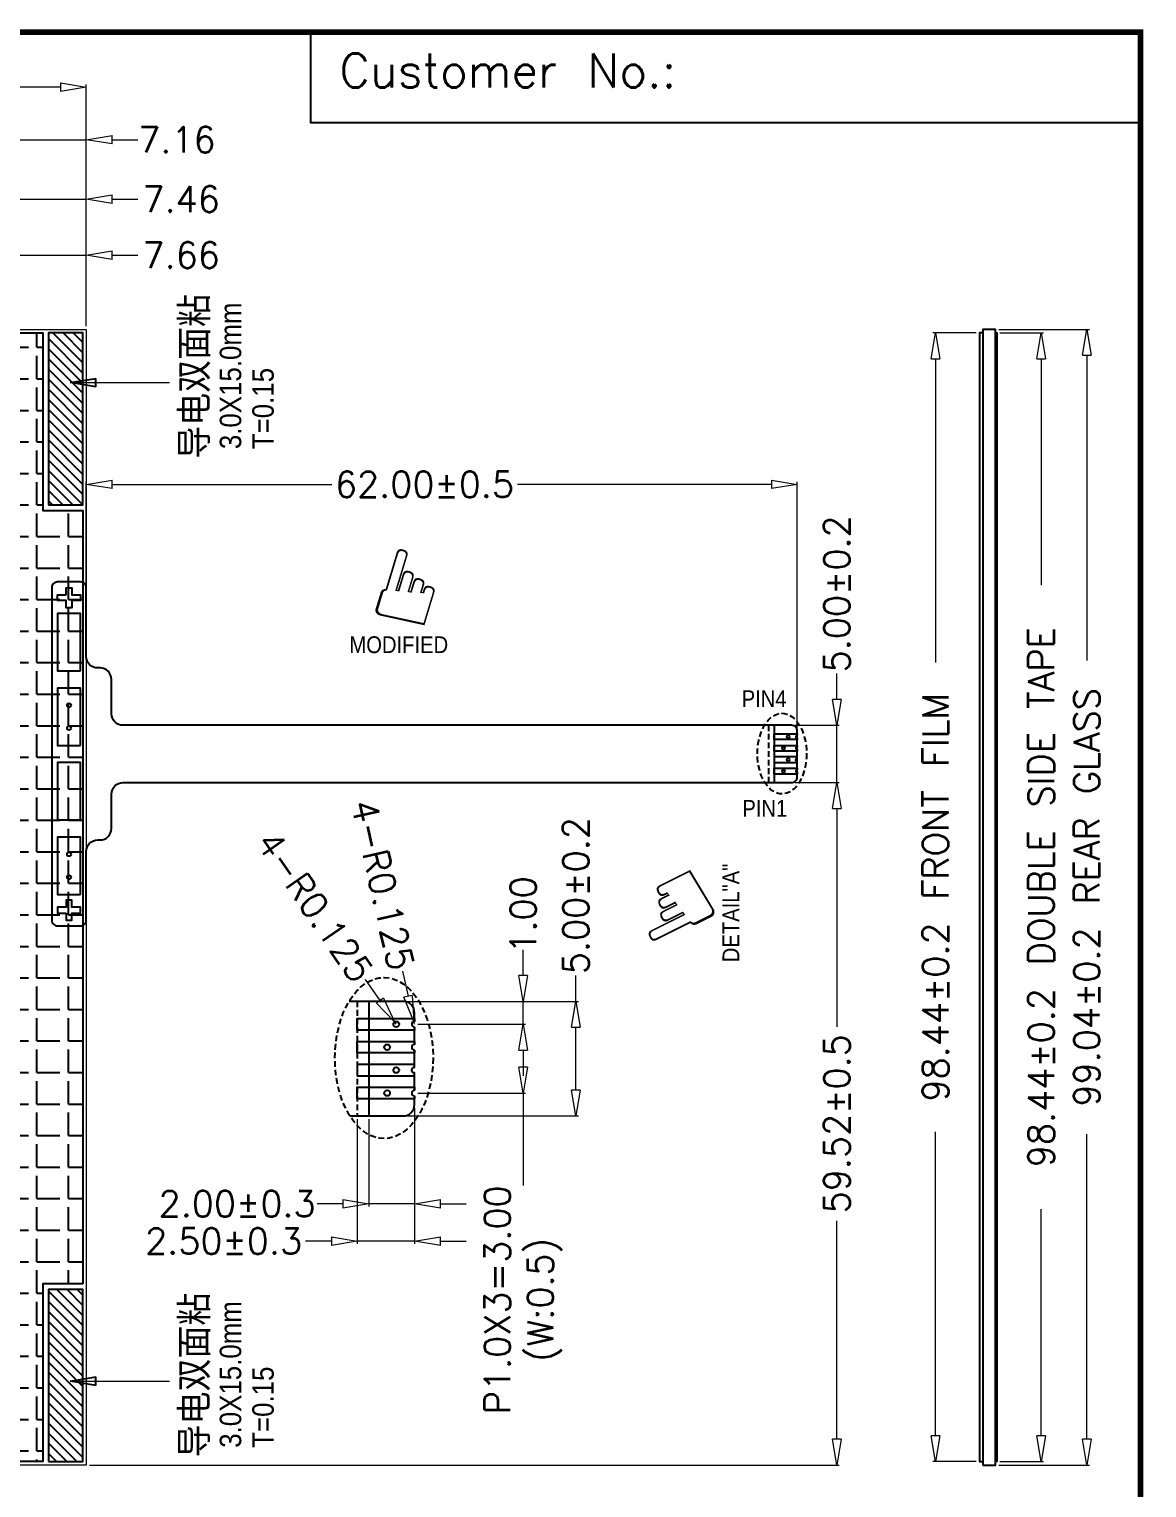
# Model space of a CAD drawing. Header units: inches. Extents: x -279 to 1, y 0 to 322.
# Drawn here: x -96.9 to 0.5, y 71 to 198.2 of the extents above; entities that cross this region are included whole.
import ezdxf
from ezdxf.enums import TextEntityAlignment as Align

# ---------------------------------------------------------------- set-up
doc = ezdxf.new("R2010")
doc.units = ezdxf.units.IN
doc.header["$MEASUREMENT"] = 0
doc.linetypes.add('DASHED', pattern=[0.75, 0.5, -0.25])
for name, color, linetype in [('bot', 51, 'Continuous'), ('dim', 141, 'Continuous'), ('TAPE', 211, 'Continuous'), ('TAPE1', 141, 'Continuous'), ('TOP', 10, 'Continuous')]:
    doc.layers.add(name, color=color, linetype=linetype)
doc.styles.add('Iory', font='STXINWEI.TTF', dxfattribs={"width": 0.9})
doc.styles.add('RS', font='romans.shx', dxfattribs={"width": 0.95})
doc.styles.get("Standard").update_dxf_attribs({"font": 'txt', "bigfont": 'gbcbig.shx'})
doc.dimstyles.new('IORY', dxfattribs={"dimscale": 4.5, "dimtxt": 0.2, "dimasz": 0.18, "dimexe": 0.05, "dimexo": 0.0625, "dimgap": 0.09, "dimtad": 0, "dimzin": 0, "dimdsep": 46, "dimtxsty": 'Standard', "dimblk": 'CLOSEDBLANK', "dimcen": 0, "dimclrd": 1, "dimclre": 1, "dimclrt": 141, "dimadec": 0, "dimazin": 2, "dimtfac": 1, "dimtmove": 0, "dimatfit": 3, "dimldrblk": 'CLOSEDBLANK', "dimfxl": 0, "dimtolj": 1, "dimtzin": 0, "dimlwd": 5, "dimlwe": 5, "dimarcsym": 0})
doc.dimstyles.new('IORY1', dxfattribs={"dimscale": 4.5, "dimtxt": 0.5, "dimasz": 0.5, "dimexe": 0.05, "dimexo": 0.0625, "dimgap": 0.09, "dimtad": 0, "dimzin": 0, "dimdsep": 46, "dimtxsty": 'Standard', "dimblk": 'CLOSEDBLANK', "dimcen": 0, "dimclrd": 1, "dimclre": 1, "dimclrt": 141, "dimadec": 0, "dimazin": 2, "dimtfac": 1, "dimtmove": 0, "dimatfit": 3, "dimldrblk": 'CLOSEDBLANK', "dimfxl": 0, "dimtolj": 1, "dimtzin": 0, "dimlwd": 5, "dimlwe": 5, "dimarcsym": 0})

# ---------------------------------------------------------------- blocks, each defined once
blk = doc.blocks.new('CAD_TITLE')
at = {"color": 7, "linetype": 'Continuous', "const_width": 0.5}
blk.add_lwpolyline([(-282, 0), (0, 0), (0, 200), (-282, 200)], close=True, dxfattribs=at)
blk.add_lwpolyline([(-73.1, 200), (0, 200), (0, 192), (-73.1, 192)], close=True)
at = {"color": 7, "linetype": 'Continuous'}
blk.add_text('Customer No.:', height=3, dxfattribs=at).set_placement((-70.58, 195.11))
at = {"style": 'Iory'}
for tag, p, height in [('CUSTOMER_NO.:', (-33.26, 194.74), 3), ('分页号', (-10.17, 1.83), 1.62)]:
    blk.add_attdef(tag, p, '', height=height, dxfattribs=at)
at = {"color": 1, "style": 'Iory', "width": 0.9}
for tag, p in [('名称', (-79.1, 27.08)), ('图号', (-17.76, 16.41)), ('版本', (-3.63, 16.41))]:
    blk.add_attdef(tag, text='', height=2.94, dxfattribs=at).set_placement(p, align=Align.CENTER)
at = {"color": 7, "style": 'Iory', "width": 0.9}
for tag, p in [('CONTENT4', (-120.11, 21.52)), ('DATE4', (-94.2, 21.38)), ('NO4', (-140.65, 20.64)), ('CONTENT3', (-120.11, 16.71)), ('DATE3', (-94.07, 16.52)), ('NO3', (-140.79, 15.73)), ('CONTENT2', (-120.14, 11.6)), ('DATE2', (-94.07, 11.68)), ('NO2', (-140.72, 10.66)), ('CONTENT1', (-120.12, 6.33)), ('DATE1', (-94.04, 6.33)), ('NO1', (-140.72, 5.66))]:
    blk.add_attdef(tag, text='', height=2, dxfattribs=at).set_placement(p, align=Align.CENTER)
at = {"color": 3}
for tag, p in [('DUTY', (-84.6, 21.47)), ('BIAS', (-84.6, 16.35)), ('VOP', (-84.6, 11.57)), ('VDD', (-84.6, 6.68))]:
    blk.add_attdef(tag, p, '', height=1.62, dxfattribs=at)
at = {"color": 1, "style": 'Iory', "width": 0.9}
blk.add_attdef('规格', (-65.26, 16.41), '', height=2.94, dxfattribs=at)
at = {"style": 'Iory', "width": 0.9}
for tag, p in [('出图人', (-56.67, 11.65)), ('设计人', (-22.69, 11.65)), ('批准人', (-22.56, 6.63))]:
    blk.add_attdef(tag, p, '', height=2, dxfattribs=at)
at = {"color": 7, "style": 'Iory', "width": 0.9}
blk.add_attdef('校对人', (-56.52, 6.63), '', height=2, dxfattribs=at)
at = {"color": 3, "width": 0.75}
blk.add_attdef("O'CLOCK", (-84.97, 2.12), '', height=1.5, dxfattribs=at)
blk = doc.blocks.new('CAD_INFO')
blk.add_lwpolyline([(-282, 200), (0, 200), (0, 0), (-282, 0)], close=True)
at = {"color": 7, "style": 'Iory', "width": 0.9, "flags": 9}
for tag, p in [('BOMWIDTH', (-95.04, 61.01)), ('BOMHEIGHT', (-78.52, 61.01)), ('BOMSTARTPOS', (-59.87, 61.01)), ('BOMSECONDLINE', (-41.46, 61.01)), ('BOMTHIRDLINE', (-95.86, 52.28)), ('PDMUPDATE', (-76.63, 52.28)), ('BOMSTARTPOS2', (-59.63, 52.28)), ('BOMSTARTPOS3', (-40.28, 52.28))]:
    blk.add_attdef(tag, p, '', height=2, dxfattribs=at)
blk = doc.blocks.new('_ClosedBlank')
at = {"color": 0, "linetype": 'ByBlock', "lineweight": -2}
for p, q in [((-1, 0.167), (0, 0)), ((-1, 0.167), (-1, -0.167)), ((0, 0), (-1, -0.167))]:
    blk.add_line(p, q, dxfattribs=at)
blk = doc.blocks.new('*D13')
at = {"layer": 'DEFPOINTS', "color": 0}
for p in [(-12.65, 172.06), (-4.7, 172.06), (-12.65, 73.02)]:
    blk.add_point(p, dxfattribs=at)
at = {"layer": 'dim', "color": 1, "lineweight": 5}
for p, q in [((-12.37, 172.06), (-4.47, 172.06)), ((-4.7, 169.81), (-4.7, 143.19)), ((-4.7, 75.27), (-4.7, 101.88)), ((-12.37, 73.02), (-4.47, 73.02))]:
    blk.add_line(p, q, dxfattribs=at)
at = {"layer": 'dim', "color": 1, "lineweight": 5, "xscale": 2.25, "yscale": 2.25, "zscale": 2.25}
for p, rotation in [((-4.7, 172.06), 90), ((-4.7, 73.02), 270)]:
    blk.add_blockref('_ClosedBlank', p, dxfattribs=dict(at, rotation=rotation))
at = {"layer": 'dim', "color": 141, "insert": (-4.7, 122.54), "char_height": 2.25, "attachment_point": 5, "rotation": 90}
blk.add_mtext('\\A1;99.04±0.2 REAR GLASS', dxfattribs=at)
blk = doc.blocks.new('*D14')
at = {"layer": 'DEFPOINTS', "color": 0}
for p in [(-12.55, 171.76), (-12.55, 73.32), (-8.68, 73.32)]:
    blk.add_point(p, dxfattribs=at)
at = {"layer": 'dim', "color": 1, "lineweight": 5}
for p, q in [((-12.27, 171.76), (-8.46, 171.76)), ((-8.68, 169.51), (-8.68, 149.75)), ((-8.68, 75.57), (-8.68, 95.32)), ((-12.27, 73.32), (-8.46, 73.32))]:
    blk.add_line(p, q, dxfattribs=at)
at = {"layer": 'dim', "color": 1, "lineweight": 5, "xscale": 2.25, "yscale": 2.25, "zscale": 2.25}
for p, rotation in [((-8.68, 171.76), 90), ((-8.68, 73.32), 270)]:
    blk.add_blockref('_ClosedBlank', p, dxfattribs=dict(at, rotation=rotation))
at = {"layer": 'dim', "color": 141, "insert": (-8.68, 122.54), "char_height": 2.25, "attachment_point": 5, "rotation": 90}
blk.add_mtext('\\A1;98.44±0.2 DOUBLE SIDE TAPE', dxfattribs=at)
blk = doc.blocks.new('*D15')
at = {"layer": 'DEFPOINTS', "color": 0}
for p in [(-17.89, 171.76), (-14.05, 171.76), (-14.05, 73.32)]:
    blk.add_point(p, dxfattribs=at)
at = {"layer": 'dim', "color": 1, "lineweight": 5}
for p, q in [((-14.33, 171.76), (-18.12, 171.76)), ((-17.89, 169.51), (-17.89, 143)), ((-17.89, 75.57), (-17.89, 102.07)), ((-14.33, 73.32), (-18.12, 73.32))]:
    blk.add_line(p, q, dxfattribs=at)
at = {"layer": 'dim', "color": 1, "lineweight": 5, "xscale": 2.25, "yscale": 2.25, "zscale": 2.25}
for p, rotation in [((-17.89, 171.76), 90), ((-17.89, 73.32), 270)]:
    blk.add_blockref('_ClosedBlank', p, dxfattribs=dict(at, rotation=rotation))
at = {"layer": 'dim', "color": 141, "insert": (-17.89, 122.54), "char_height": 2.25, "attachment_point": 5, "rotation": 90}
blk.add_mtext('\\A1;98.44±0.2 FRONT FILM', dxfattribs=at)
blk = doc.blocks.new('*D18')
at = {"layer": 'DEFPOINTS', "color": 0}
for p in [(-29.95, 158.55), (-91.95, 146.6), (-29.95, 137.04)]:
    blk.add_point(p, dxfattribs=at)
at = {"layer": 'dim', "color": 2, "lineweight": 5}
for p, q in [((-91.95, 146.88), (-91.95, 158.77)), ((-89.7, 158.55), (-70.54, 158.55)), ((-32.2, 158.55), (-54.35, 158.55)), ((-29.95, 137.32), (-29.95, 158.77))]:
    blk.add_line(p, q, dxfattribs=at)
at = {"layer": 'dim', "color": 2, "lineweight": 5, "xscale": 2.25, "yscale": 2.25, "zscale": 2.25, "rotation": 180}
blk.add_blockref('_ClosedBlank', (-91.95, 158.55), dxfattribs=at)
at = {"layer": 'dim', "color": 2, "lineweight": 5, "xscale": 2.25, "yscale": 2.25, "zscale": 2.25}
blk.add_blockref('_ClosedBlank', (-29.95, 158.55), dxfattribs=at)
at = {"layer": 'dim', "color": 6, "insert": (-62.45, 158.55), "char_height": 2.25, "attachment_point": 5}
blk.add_mtext('\\A1;62.00±0.5', dxfattribs=at)
blk = doc.blocks.new('*D19')
at = {"layer": 'DEFPOINTS', "color": 0}
for p in [(-256.35, 193.19), (-256.35, 172.06), (-91.95, 172.06)]:
    blk.add_point(p, dxfattribs=at)
at = {"layer": 'dim', "color": 1, "lineweight": 5}
for p, q in [((-256.35, 172.34), (-256.35, 193.42)), ((-91.95, 172.34), (-91.95, 193.42)), ((-254.1, 193.19), (-183.18, 193.19)), ((-94.2, 193.19), (-165.12, 193.19))]:
    blk.add_line(p, q, dxfattribs=at)
at = {"layer": 'dim', "color": 1, "lineweight": 5, "xscale": 2.25, "yscale": 2.25, "zscale": 2.25, "rotation": 180}
blk.add_blockref('_ClosedBlank', (-256.35, 193.19), dxfattribs=at)
at = {"layer": 'dim', "color": 1, "lineweight": 5, "xscale": 2.25, "yscale": 2.25, "zscale": 2.25}
blk.add_blockref('_ClosedBlank', (-91.95, 193.19), dxfattribs=at)
at = {"layer": 'dim', "color": 141, "insert": (-174.15, 193.19), "char_height": 2.25, "attachment_point": 5}
blk.add_mtext('\\A1;164.40±0.2', dxfattribs=at)
blk = doc.blocks.new('*D28')
at = {"layer": 'DEFPOINTS', "color": 0}
for p in [(-91.95, 178.54), (-91.95, 172.06), (-99.61, 168.66)]:
    blk.add_point(p, dxfattribs=at)
at = {"layer": 'dim', "color": 1, "lineweight": 5}
for p, q in [((-101.86, 178.54), (-104.11, 178.54)), ((-99.61, 168.94), (-99.61, 178.76)), ((-99.61, 178.54), (-91.95, 178.54)), ((-91.95, 172.34), (-91.95, 178.76)), ((-89.7, 178.54), (-87.45, 178.54))]:
    blk.add_line(p, q, dxfattribs=at)
at = {"layer": 'dim', "color": 1, "lineweight": 5, "xscale": 2.25, "yscale": 2.25, "zscale": 2.25}
blk.add_blockref('_ClosedBlank', (-99.61, 178.54), dxfattribs=at)
at = {"layer": 'dim', "color": 1, "lineweight": 5, "xscale": 2.25, "yscale": 2.25, "zscale": 2.25, "rotation": 180}
blk.add_blockref('_ClosedBlank', (-91.95, 178.54), dxfattribs=at)
at = {"layer": 'dim', "color": 141, "insert": (-83.67, 178.54), "char_height": 2.25, "attachment_point": 5}
blk.add_mtext('\\A1;7.66', dxfattribs=at)
blk = doc.blocks.new('*D29')
at = {"layer": 'DEFPOINTS', "color": 0}
for p in [(-91.95, 183.42), (-91.95, 172.06), (-99.41, 168.86)]:
    blk.add_point(p, dxfattribs=at)
at = {"layer": 'dim', "color": 1, "lineweight": 5}
for p, q in [((-101.66, 183.42), (-103.91, 183.42)), ((-99.41, 169.14), (-99.41, 183.64)), ((-99.41, 183.42), (-91.95, 183.42)), ((-91.95, 172.34), (-91.95, 183.64)), ((-89.7, 183.42), (-87.45, 183.42))]:
    blk.add_line(p, q, dxfattribs=at)
at = {"layer": 'dim', "color": 1, "lineweight": 5, "xscale": 2.25, "yscale": 2.25, "zscale": 2.25}
blk.add_blockref('_ClosedBlank', (-99.41, 183.42), dxfattribs=at)
at = {"layer": 'dim', "color": 1, "lineweight": 5, "xscale": 2.25, "yscale": 2.25, "zscale": 2.25, "rotation": 180}
blk.add_blockref('_ClosedBlank', (-91.95, 183.42), dxfattribs=at)
at = {"layer": 'dim', "color": 141, "insert": (-83.67, 183.42), "char_height": 2.25, "attachment_point": 5}
blk.add_mtext('\\A1;7.46', dxfattribs=at)
blk = doc.blocks.new('*D30')
at = {"layer": 'DEFPOINTS', "color": 0}
for p in [(-91.95, 188.61), (-91.95, 172.06), (-99.11, 169.16)]:
    blk.add_point(p, dxfattribs=at)
at = {"layer": 'dim', "color": 1, "lineweight": 5}
for p, q in [((-101.36, 188.61), (-103.61, 188.61)), ((-99.11, 169.44), (-99.11, 188.84)), ((-99.11, 188.61), (-91.95, 188.61)), ((-91.95, 172.34), (-91.95, 188.84)), ((-89.7, 188.61), (-87.45, 188.61))]:
    blk.add_line(p, q, dxfattribs=at)
at = {"layer": 'dim', "color": 1, "lineweight": 5, "xscale": 2.25, "yscale": 2.25, "zscale": 2.25}
blk.add_blockref('_ClosedBlank', (-99.11, 188.61), dxfattribs=at)
at = {"layer": 'dim', "color": 1, "lineweight": 5, "xscale": 2.25, "yscale": 2.25, "zscale": 2.25, "rotation": 180}
blk.add_blockref('_ClosedBlank', (-91.95, 188.61), dxfattribs=at)
at = {"layer": 'dim', "color": 141, "insert": (-84.04, 188.61), "char_height": 2.25, "attachment_point": 5}
blk.add_mtext('\\A1;7.16', dxfattribs=at)
blk = doc.blocks.new('*D31')
at = {"layer": 'DEFPOINTS', "color": 0}
for p in [(-63.32, 104.46), (-67.32, 103.46), (-67.32, 95.81)]:
    blk.add_point(p, dxfattribs=at)
at = {"layer": 'dim', "color": 1, "lineweight": 5}
for p, q in [((-67.32, 103.18), (-67.32, 95.58)), ((-63.32, 104.18), (-63.32, 95.58)), ((-69.57, 95.81), (-71.82, 95.81)), ((-63.32, 95.81), (-67.32, 95.81)), ((-61.07, 95.81), (-58.82, 95.81))]:
    blk.add_line(p, q, dxfattribs=at)
at = {"layer": 'dim', "color": 1, "lineweight": 5, "xscale": 2.25, "yscale": 2.25, "zscale": 2.25}
blk.add_blockref('_ClosedBlank', (-67.32, 95.81), dxfattribs=at)
at = {"layer": 'dim', "color": 1, "lineweight": 5, "xscale": 2.25, "yscale": 2.25, "zscale": 2.25, "rotation": 180}
blk.add_blockref('_ClosedBlank', (-63.32, 95.81), dxfattribs=at)
at = {"layer": 'dim', "color": 141, "insert": (-78.79, 95.81), "char_height": 2.25, "attachment_point": 5}
blk.add_mtext('\\A1;2.00±0.3', dxfattribs=at)
blk = doc.blocks.new('*D32')
at = {"layer": 'DEFPOINTS', "color": 0}
for p in [(-63.32, 104.46), (-68.32, 103.46), (-68.32, 92.55)]:
    blk.add_point(p, dxfattribs=at)
at = {"layer": 'dim', "color": 1, "lineweight": 5}
for p, q in [((-68.32, 103.18), (-68.32, 92.32)), ((-63.32, 104.18), (-63.32, 92.32)), ((-70.57, 92.55), (-72.82, 92.55)), ((-63.32, 92.55), (-68.32, 92.55)), ((-61.07, 92.55), (-58.82, 92.55))]:
    blk.add_line(p, q, dxfattribs=at)
at = {"layer": 'dim', "color": 1, "lineweight": 5, "xscale": 2.25, "yscale": 2.25, "zscale": 2.25}
blk.add_blockref('_ClosedBlank', (-68.32, 92.55), dxfattribs=at)
at = {"layer": 'dim', "color": 1, "lineweight": 5, "xscale": 2.25, "yscale": 2.25, "zscale": 2.25, "rotation": 180}
blk.add_blockref('_ClosedBlank', (-63.32, 92.55), dxfattribs=at)
at = {"layer": 'dim', "color": 141, "insert": (-79.97, 92.55), "char_height": 2.25, "attachment_point": 5}
blk.add_mtext('\\A1;2.50±0.3', dxfattribs=at)
blk = doc.blocks.new('*D33')
at = {"layer": 'DEFPOINTS', "color": 0}
for p in [(-63.32, 111.46), (-53.85, 111.46), (-63.32, 105.46)]:
    blk.add_point(p, dxfattribs=at)
at = {"layer": 'dim', "color": 1, "lineweight": 5}
for p, q in [((-63.04, 111.46), (-53.63, 111.46)), ((-53.85, 109.21), (-53.85, 107.71)), ((-63.04, 105.46), (-53.63, 105.46)), ((-53.85, 105.46), (-53.85, 97.4))]:
    blk.add_line(p, q, dxfattribs=at)
at = {"layer": 'dim', "color": 1, "lineweight": 5, "xscale": 2.25, "yscale": 2.25, "zscale": 2.25}
for p, rotation in [((-53.85, 111.46), 90), ((-53.85, 105.46), 270)]:
    blk.add_blockref('_ClosedBlank', p, dxfattribs=dict(at, rotation=rotation))
at = {"layer": 'dim', "color": 141, "insert": (-53.85, 87.43), "char_height": 2.25, "attachment_point": 5, "rotation": 90}
blk.add_mtext('\\A1;P1.0X3=3.00\\P(W:0.5)', dxfattribs=at)
blk = doc.blocks.new('*D34')
at = {"layer": 'DEFPOINTS', "color": 0}
for p in [(-64.32, 113.46), (-49.26, 113.46), (-64.32, 103.46)]:
    blk.add_point(p, dxfattribs=at)
at = {"layer": 'dim', "color": 1, "lineweight": 5}
for p, q in [((-49.26, 113.46), (-49.26, 115.71)), ((-64.04, 113.46), (-49.03, 113.46)), ((-49.26, 105.71), (-49.26, 111.21)), ((-64.04, 103.46), (-49.03, 103.46))]:
    blk.add_line(p, q, dxfattribs=at)
at = {"layer": 'dim', "color": 1, "lineweight": 5, "xscale": 2.25, "yscale": 2.25, "zscale": 2.25}
for p, rotation in [((-49.26, 113.46), 90), ((-49.26, 103.46), 270)]:
    blk.add_blockref('_ClosedBlank', p, dxfattribs=dict(at, rotation=rotation))
at = {"layer": 'dim', "color": 141, "insert": (-49.26, 122.68), "char_height": 2.25, "attachment_point": 5, "rotation": 90}
blk.add_mtext('\\A1;5.00±0.2', dxfattribs=at)
blk = doc.blocks.new('*D35')
at = {"layer": 'DEFPOINTS', "color": 0}
for p in [(-65.06, 111.67), (-64.92, 111.46)]:
    blk.add_point(p, dxfattribs=at)
at = {"layer": 'dim', "color": 1, "lineweight": 5}
for p, q in [((-67.62, 115.37), (-66.34, 113.52)), ((-64.92, 111.46), (-65.06, 111.67))]:
    blk.add_line(p, q, dxfattribs=at)
at = {"layer": 'dim', "color": 1, "lineweight": 5, "xscale": 2.25, "yscale": 2.25, "zscale": 2.25, "rotation": 304.6548483567235}
blk.add_blockref('_ClosedBlank', (-65.06, 111.67), dxfattribs=at)
at = {"layer": 'dim', "color": 141, "insert": (-72.01, 121.72), "char_height": 2.25, "attachment_point": 5, "rotation": 304.6548}
blk.add_mtext('\\A1;4-R0.125', dxfattribs=at)
blk = doc.blocks.new('*D36')
at = {"layer": 'DEFPOINTS', "color": 0}
for p in [(-63.38, 111.7), (-63.32, 111.46)]:
    blk.add_point(p, dxfattribs=at)
at = {"layer": 'dim', "color": 1, "lineweight": 5}
for p, q in [((-64.38, 116.09), (-63.88, 113.9)), ((-63.32, 111.46), (-63.38, 111.7))]:
    blk.add_line(p, q, dxfattribs=at)
at = {"layer": 'dim', "color": 1, "lineweight": 5, "xscale": 2.25, "yscale": 2.25, "zscale": 2.25, "rotation": 282.9008889192245}
blk.add_blockref('_ClosedBlank', (-63.38, 111.7), dxfattribs=at)
at = {"layer": 'dim', "color": 141, "insert": (-66.1, 123.61), "char_height": 2.25, "attachment_point": 5, "rotation": 282.9009}
blk.add_mtext('\\A1;4-R0.125', dxfattribs=at)
blk = doc.blocks.new('*D37')
at = {"layer": 'DEFPOINTS', "color": 0}
for p in [(-64.32, 113.46), (-53.85, 113.46), (-63.32, 111.46)]:
    blk.add_point(p, dxfattribs=at)
at = {"layer": 'dim', "color": 1, "lineweight": 5}
for p, q in [((-53.85, 115.71), (-53.85, 117.96)), ((-64.04, 113.46), (-53.63, 113.46)), ((-53.85, 111.46), (-53.85, 113.46)), ((-63.04, 111.46), (-53.63, 111.46)), ((-53.85, 109.21), (-53.85, 106.96))]:
    blk.add_line(p, q, dxfattribs=at)
at = {"layer": 'dim', "color": 1, "lineweight": 5, "xscale": 2.25, "yscale": 2.25, "zscale": 2.25}
for p, rotation in [((-53.85, 113.46), 270), ((-53.85, 111.46), 90)]:
    blk.add_blockref('_ClosedBlank', p, dxfattribs=dict(at, rotation=rotation))
at = {"layer": 'dim', "color": 141, "insert": (-53.85, 120.99), "char_height": 2.25, "attachment_point": 5, "rotation": 90}
blk.add_mtext('\\A1;1.00', dxfattribs=at)
blk = doc.blocks.new('*D38')
at = {"layer": 'DEFPOINTS', "color": 0}
for p in [(-30.45, 132.54), (-26.5, 132.54), (-91.95, 73.02)]:
    blk.add_point(p, dxfattribs=at)
at = {"layer": 'dim', "color": 1, "lineweight": 5}
for p, q in [((-30.16, 132.54), (-26.28, 132.54)), ((-26.5, 130.29), (-26.5, 111.24)), ((-26.5, 75.27), (-26.5, 94.31)), ((-91.66, 73.02), (-26.28, 73.02))]:
    blk.add_line(p, q, dxfattribs=at)
at = {"layer": 'dim', "color": 1, "lineweight": 5, "xscale": 2.25, "yscale": 2.25, "zscale": 2.25}
for p, rotation in [((-26.5, 132.54), 90), ((-26.5, 73.02), 270)]:
    blk.add_blockref('_ClosedBlank', p, dxfattribs=dict(at, rotation=rotation))
at = {"layer": 'dim', "color": 141, "insert": (-26.5, 102.78), "char_height": 2.25, "attachment_point": 5, "rotation": 90}
blk.add_mtext('\\A1;59.52±0.5', dxfattribs=at)
blk = doc.blocks.new('*D39')
at = {"layer": 'DEFPOINTS', "color": 0}
for p in [(-30.45, 137.54), (-26.5, 137.54), (-30.45, 132.54)]:
    blk.add_point(p, dxfattribs=at)
at = {"layer": 'dim', "color": 1, "lineweight": 5}
for p, q in [((-26.5, 139.79), (-26.5, 142.04)), ((-30.16, 137.54), (-26.28, 137.54)), ((-26.5, 132.54), (-26.5, 137.54)), ((-30.16, 132.54), (-26.28, 132.54)), ((-26.5, 130.29), (-26.5, 128.04))]:
    blk.add_line(p, q, dxfattribs=at)
at = {"layer": 'dim', "color": 1, "lineweight": 5, "xscale": 2.25, "yscale": 2.25, "zscale": 2.25}
for p, rotation in [((-26.5, 137.54), 270), ((-26.5, 132.54), 90)]:
    blk.add_blockref('_ClosedBlank', p, dxfattribs=dict(at, rotation=rotation))
at = {"layer": 'dim', "color": 141, "insert": (-26.5, 149), "char_height": 2.25, "attachment_point": 5, "rotation": 90}
blk.add_mtext('\\A1;5.00±0.2', dxfattribs=at)

msp = doc.modelspace()

# ---------------------------------------------------------------- hatches: boundary and pattern name
at = {"layer": 'TAPE'}
h = msp.add_hatch(dxfattribs=at)
h.set_pattern_fill('ANGLE', color=256, scale=10, style=0)
h.set_pattern_definition([(0, (0, 0), (0, 2.75), [2, -0.75]), (90, (0, 0), (-2.75, 2e-16), [2, -0.75])])
h.paths.add_polyline_path([(-92.245, 88.816), (-95.745, 88.816), (-95.745, 73.316), (-256.045, 73.316), (-256.045, 171.756), (-95.742, 171.756), (-95.742, 156.256), (-92.245, 156.256)])
h.paths.add_polyline_path([(-253.805, 75.416), (-98.605, 75.416), (-98.605, 169.656), (-253.805, 169.656)], flags=16)
at = {"layer": 'TAPE1'}
h = msp.add_hatch(dxfattribs=at)
h.set_pattern_fill('ANSI31', color=256, scale=5, angle=90, style=0)
h.paths.add_polyline_path([(-95.242, 156.756), (-92.242, 156.756), (-92.242, 171.756), (-95.242, 171.756)])
h = msp.add_hatch(dxfattribs=at)
h.set_pattern_fill('ANSI31', color=256, scale=5, angle=90, style=0)
h.paths.add_polyline_path([(-95.245, 73.316), (-92.245, 73.316), (-92.245, 88.316), (-95.245, 88.316)])

# ---------------------------------------------------------------- linework, layer by layer
at = {"linetype": 'Continuous', "lineweight": 15}
msp.add_lwpolyline([(-91.945, 172.056), (-91.945, 73.016), (-256.345, 73.016), (-256.345, 172.056), (-91.945, 172.056)], close=True, dxfattribs=at)
at = {"linetype": 'Continuous'}
for points in [[(-13.75, 171.756), (-14.05, 171.756), (-14.05, 73.316), (-13.75, 73.316)], [(-31.945, 137.536), (-31.945, 132.536)], [(-67.319, 113.46), (-67.319, 103.46)], [(-63.319, 109.71), (-63.319, 111.21)], [(-63.319, 107.71), (-63.319, 109.21)], [(-63.319, 105.71), (-63.319, 107.21)]]:
    msp.add_lwpolyline(points, dxfattribs=at)
msp.add_lwpolyline([(-13.75, 73.016), (-12.65, 73.016), (-12.65, 172.056), (-13.75, 172.056)], close=True, dxfattribs=at)
at = {"linetype": 'Continuous', "ltscale": 0.5}
msp.add_lwpolyline([(-29.945, 133.036), (-29.945, 137.036, 0.4142136), (-30.445, 137.536), (-88.745, 137.536, -0.4142136), (-89.745, 138.536), (-89.745, 141.536, 0.4142136), (-90.745, 142.536), (-90.945, 142.536, -0.4142136), (-91.945, 143.536), (-91.945, 149.536, 0.4142136), (-92.445, 150.036), (-94.445, 150.036, 0.4142136), (-94.945, 149.536), (-94.945, 120.536, 0.4142136), (-94.445, 120.036), (-92.445, 120.036, 0.4142136), (-91.945, 120.536), (-91.945, 126.536, -0.4142136), (-90.945, 127.536), (-90.745, 127.536, 0.4142136), (-89.745, 128.536), (-89.745, 131.536, -0.4142136), (-88.745, 132.536), (-30.445, 132.536, 0.4142136)], format="xyb", close=True, dxfattribs=at)
at = {"linetype": 'DASHED'}
for points in [[(-32.445, 137.536), (-32.445, 132.536)], [(-68.319, 113.46), (-68.319, 103.46)]]:
    msp.add_lwpolyline(points, dxfattribs=at)
at = {"linetype": 'Continuous'}
for points in [[(-63.319, 111.71), (-63.319, 112.46, 0.4142136), (-64.319, 113.46), (-69.026, 113.46)], [(-68.954, 103.46), (-64.319, 103.46, 0.4142136), (-63.319, 104.46), (-63.319, 105.21)]]:
    msp.add_lwpolyline(points, format="xyb", dxfattribs=at)
at = {"layer": 'bot'}
for points in [[(-93.695, 148.911), (-93.695, 149.536), (-93.195, 149.536), (-93.195, 148.911), (-92.445, 148.911), (-92.445, 148.411), (-93.195, 148.411), (-93.195, 147.786), (-93.695, 147.786), (-93.695, 148.411), (-94.445, 148.411), (-94.445, 148.911)], [(-92.445, 142.286), (-92.445, 147.286), (-94.445, 147.286), (-94.445, 142.286)], [(-92.445, 135.786), (-92.445, 140.786), (-94.445, 140.786), (-94.445, 135.786)], [(-92.445, 129.286), (-92.445, 134.286), (-94.445, 134.286), (-94.445, 129.286)], [(-92.445, 122.786), (-92.445, 127.786), (-94.445, 127.786), (-94.445, 122.786)], [(-93.695, 121.161), (-93.695, 120.536), (-93.195, 120.536), (-93.195, 121.161), (-92.445, 121.161), (-92.445, 121.661), (-93.195, 121.661), (-93.195, 122.286), (-93.695, 122.286), (-93.695, 121.661), (-94.445, 121.661), (-94.445, 121.161)]]:
    msp.add_lwpolyline(points, close=True, dxfattribs=at)
for centre in [(-93.445, 139.286), (-93.445, 137.286), (-93.445, 126.286), (-93.445, 124.286)]:
    msp.add_circle(centre, 0.175, dxfattribs=at)
at = {"layer": 'dim'}
msp.add_lwpolyline([(-63.319, 103.46), (-63.319, 103.46)], dxfattribs=at)
at = {"layer": 'dim', "linetype": 'DASHED'}
for centre, major_axis in [((-31.276, 135.065), (0, 3.515)), ((-65.981, 108.518), (0, 7.029))]:
    msp.add_ellipse(centre, major_axis=major_axis, ratio=0.6092687, start_param=-1.5707963, end_param=4.712389, dxfattribs=at)
at = {"layer": 'TAPE'}
for points in [[(-92.245, 88.816), (-95.745, 88.816), (-95.745, 73.316), (-256.045, 73.316), (-256.045, 171.756), (-95.742, 171.756), (-95.742, 156.256), (-92.245, 156.256), (-92.245, 88.816)], [(-12.65, 171.756), (-12.55, 171.756), (-12.55, 73.316), (-12.65, 73.316)]]:
    msp.add_lwpolyline(points, dxfattribs=at)
at = {"layer": 'TAPE1'}
for points in [[(-95.242, 156.756), (-92.242, 156.756), (-92.242, 171.756), (-95.242, 171.756)], [(-95.245, 73.316), (-92.245, 73.316), (-92.245, 88.316), (-95.245, 88.316)]]:
    msp.add_lwpolyline(points, close=True, dxfattribs=at)
at = {"layer": 'TOP'}
for points in [[(-29.945, 136.411), (-29.945, 136.286), (-31.945, 136.286), (-31.945, 136.786), (-29.945, 136.786), (-29.945, 136.661, 1)], [(-29.945, 135.411), (-29.945, 135.286), (-31.945, 135.286), (-31.945, 135.786), (-29.945, 135.786), (-29.945, 135.661, 1)], [(-29.945, 134.286), (-29.945, 134.411, -1), (-29.945, 134.661), (-29.945, 134.786), (-31.945, 134.786), (-31.945, 134.286)], [(-29.945, 133.411), (-29.945, 133.286), (-31.945, 133.286), (-31.945, 133.786), (-29.945, 133.786), (-29.945, 133.661, 1)], [(-63.319, 111.21), (-63.319, 110.96), (-68.319, 110.96), (-68.319, 111.96), (-63.319, 111.96), (-63.319, 111.71, 1)], [(-63.319, 109.21), (-63.319, 108.96), (-68.319, 108.96), (-68.319, 109.96), (-63.319, 109.96), (-63.319, 109.71, 1)], [(-63.319, 106.96), (-63.319, 107.21, -1), (-63.319, 107.71), (-63.319, 107.96), (-68.319, 107.96), (-68.319, 106.96)], [(-63.319, 105.21), (-63.319, 104.96), (-68.319, 104.96), (-68.319, 105.96), (-63.319, 105.96), (-63.319, 105.71, 1)]]:
    msp.add_lwpolyline(points, format="xyb", close=True, dxfattribs=at)
for centre, radius in [((-30.745, 136.536), 0.125), ((-31.145, 135.536), 0.125), ((-31.145, 133.536), 0.125), ((-30.745, 134.536), 0.125), ((-64.919, 111.46), 0.25), ((-65.719, 109.46), 0.25), ((-64.919, 107.46), 0.25), ((-65.719, 105.46), 0.25)]:
    msp.add_circle(centre, radius, dxfattribs=at)

# ---------------------------------------------------------------- block references
at = {"xscale": 0.99, "yscale": 0.99, "zscale": 0.99}
for name in ['CAD_TITLE', 'CAD_INFO']:
    msp.add_blockref(name, (0, 0), dxfattribs=at)

# ---------------------------------------------------------------- texts
at = {"style": 'Iory', "width": 0.9}
for s, p in [('MODIFIED', (-69, 143.831)), ('PIN4', (-34.793, 139.123)), ('PIN1', (-34.733, 129.557))]:
    msp.add_text(s, height=1.4641, dxfattribs=at).set_placement(p)
msp.add_text('DETAIL"A"', height=1.4641, rotation=90, dxfattribs=at).set_placement((-35.001, 116.871))
at = {"layer": 'dim', "style": 'Iory', "width": 0.9}
for s, height, p in [('导电双面粘', 2.3425, (-81.387, 160.776)), ('3.0X15.0mm', 1.874, (-78.433, 161.619)), ('T=0.15', 1.874, (-75.596, 161.619)), ('导电双面粘', 2.3425, (-81.387, 73.679)), ('3.0X15.0mm', 1.874, (-78.433, 74.521)), ('T=0.15', 1.874, (-75.596, 74.521))]:
    msp.add_text(s, height=height, rotation=90, dxfattribs=at).set_placement(p)
at = {"layer": 'dim', "extrusion": (0, 0, -1), "char_height": 7.04, "width": 5.73792, "attachment_point": 1, "style": 'RS'}
for insert, text_direction in [((-66.348, 154.253), (-0.289134, -0.957289, 0)), ((-42.42, 116.598), (0.894336, 0.447397, 0))]:
    msp.add_mtext('\\fWingdings|b0|i0|c2|p2;E', dxfattribs=dict(at, insert=insert, text_direction=text_direction))

# ---------------------------------------------------------------- dimensions: what is measured, and where the dimension line sits
at = {"layer": 'dim'}
dim = msp.add_linear_dim(base=(-256.345, 193.194), p1=(-91.945, 172.056), p2=(-256.345, 172.056), text='<>%%P0.2', dimstyle='IORY1', override={"dimatfit": 0}, dxfattribs=at)
dim.commit()
dim.dimension.update_dxf_attribs({"geometry": '*D19', "text_midpoint": (-174.145, 193.194)})
for base, p1, picture, middle in [((-91.945, 188.614), (-99.105, 169.156), '*D30', (-84.04, 188.614)), ((-91.945, 183.418), (-99.405, 168.856), '*D29', (-83.665, 183.418)), ((-91.945, 178.539), (-99.605, 168.656), '*D28', (-83.665, 178.539))]:
    dim = msp.add_linear_dim(base=base, p1=p1, p2=(-91.945, 172.056), dimstyle='IORY1', override={"dimatfit": 0}, dxfattribs=at)
    dim.commit()
    dim.dimension.update_dxf_attribs({"geometry": picture, "text_midpoint": middle})
for base, p1, p2, text, dimstyle, override, picture, middle in [((-17.892, 171.756), (-14.05, 73.316), (-14.05, 171.756), '<>%%P0.2 FRONT FILM', 'IORY', {"dimtxt": 0.5, "dimasz": 0.5}, '*D15', (-17.892, 122.536)), ((-8.683, 73.316), (-12.55, 171.756), (-12.55, 73.316), '<>%%P0.2 DOUBLE SIDE TAPE', 'IORY', {"dimtxt": 0.5, "dimasz": 0.5}, '*D14', (-8.683, 122.536)), ((-4.696, 172.056), (-12.65, 73.016), (-12.65, 172.056), '<>%%P0.2 REAR GLASS', 'IORY', {"dimtxt": 0.5, "dimasz": 0.5}, '*D13', (-4.696, 122.536)), ((-49.258, 113.46), (-64.319, 103.46), (-64.319, 113.46), '<>%%P0.2', 'IORY1', {"dimlfac": 0.5}, '*D34', (-49.258, 122.677))]:
    dim = msp.add_linear_dim(base=base, p1=p1, p2=p2, angle=90, text=text, dimstyle=dimstyle, override=override, dxfattribs=at)
    dim.commit()
    dim.dimension.update_dxf_attribs({"geometry": picture, "text_midpoint": middle})
for base, p1, p2, text, override, picture, middle in [((-29.945, 158.547), (-91.945, 146.597), (-29.945, 137.036), '<>%%P0.5', {"dimclrd": 2, "dimclre": 2, "dimclrt": 6}, '*D18', (-62.445, 158.547)), ((-68.319, 92.548), (-63.319, 104.46), (-68.319, 103.46), '<>%%P0.3', {"dimlfac": 0.5}, '*D32', (-79.974, 92.548)), ((-67.319, 95.81), (-63.319, 104.46), (-67.319, 103.46), '<>%%P0.3', {"dimlfac": 0.5}, '*D31', (-78.787, 95.81))]:
    dim = msp.add_linear_dim(base=base, p1=p1, p2=p2, text=text, dimstyle='IORY1', override=override, dxfattribs=at)
    dim.commit()
    dim.dimension.update_dxf_attribs({"geometry": picture, "text_midpoint": middle, "dimtype": 160})
for base, p1, p2, text, picture, middle in [((-26.5, 137.536), (-30.445, 132.536), (-30.445, 137.536), '<>%%P0.2', '*D39', (-26.5, 149.003)), ((-26.5, 132.536), (-91.945, 73.016), (-30.445, 132.536), '<>%%P0.5', '*D38', (-26.5, 102.776))]:
    dim = msp.add_linear_dim(base=base, p1=p1, p2=p2, angle=90, text=text, dimstyle='IORY1', dxfattribs=at)
    dim.commit()
    dim.dimension.update_dxf_attribs({"geometry": picture, "text_midpoint": middle})
for center, mpoint, picture, middle in [((-63.319, 111.46), (-63.375, 111.703), '*D36', (-66.103, 123.612)), ((-64.919, 111.46), (-65.061, 111.665), '*D35', (-72.009, 121.715))]:
    dim = msp.add_radius_dim(center=center, mpoint=mpoint, text='4-R0.125', dimstyle='IORY1', override={"dimlfac": 0.5}, dxfattribs=at)
    dim.commit()
    dim.dimension.update_dxf_attribs({"geometry": picture, "text_midpoint": middle})
dim = msp.add_linear_dim(base=(-53.852, 113.46), p1=(-63.319, 111.46), p2=(-64.319, 113.46), angle=90, dimstyle='IORY1', override={"dimlfac": 0.5}, dxfattribs=at)
dim.commit()
dim.dimension.update_dxf_attribs({"geometry": '*D37', "text_midpoint": (-53.852, 120.99)})
dim = msp.add_linear_dim(base=(-53.852, 111.46), p1=(-63.319, 105.46), p2=(-63.319, 111.46), angle=90, text='P1.0X3=<>\\P(W:0.5)', dimstyle='IORY1', override={"dimlfac": 0.5}, dxfattribs=at)
dim.commit()
dim.dimension.update_dxf_attribs({"geometry": '*D33', "text_midpoint": (-53.852, 87.43), "dimtype": 160})

# ---------------------------------------------------------------- leaders
for points in [[(-93.363, 167.419), (-84.688, 167.419)], [(-93.363, 80.321), (-84.688, 80.321)]]:
    msp.add_leader(points, dimstyle='IORY1', dxfattribs=at)

doc.saveas('drawing.dxf')
